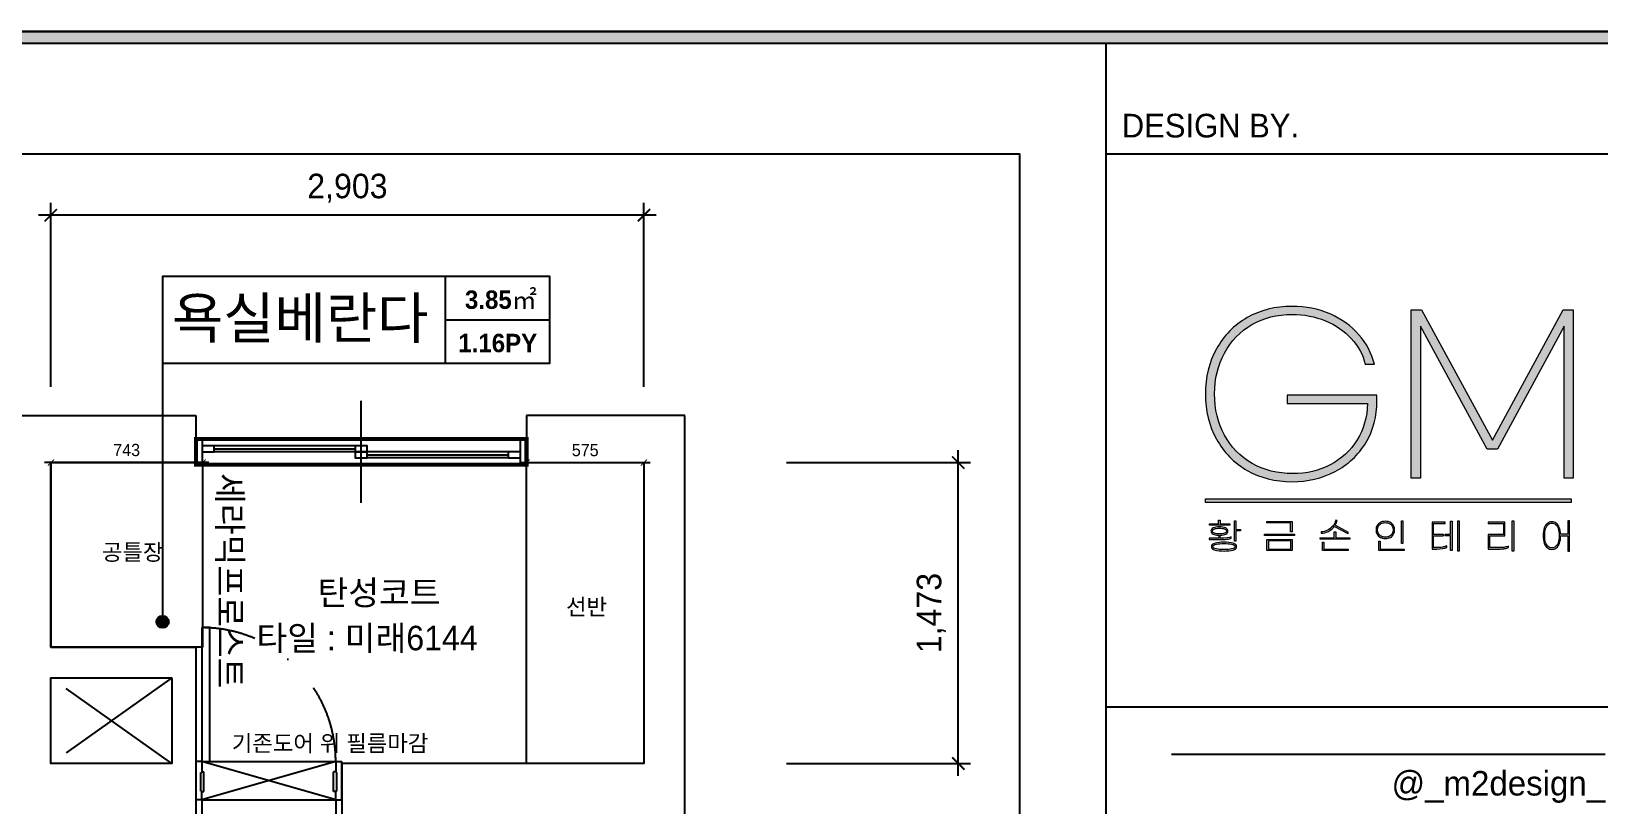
# Model space of a CAD drawing. Header units: millimetres. Extents: x 236955 to 308542, y 30900 to 88969.
# Drawn here: x 273820 to 281489, y 71565 to 75350 of the extents above; entities that cross this region are included whole.
import ezdxf
from ezdxf.enums import TextEntityAlignment as Align

# ---------------------------------------------------------------- set-up
doc = ezdxf.new("R2010")
doc.units = ezdxf.units.MM
doc.header["$LTSCALE"] = 100
doc.header["$PDMODE"] = 3
for name, pattern in [('DASHDOT', [25.4, 12.7, -6.35, 0, -6.35]), ('DASHEDX2', [1.5, 1, -0.5]), ('DIVIDE', [31.75, 12.7, -6.35, 0, -6.35, 0, -6.35])]:
    doc.linetypes.add(name, pattern=pattern)
doc.layers.get('DEFPOINTS').update_dxf_attribs({"color": 248})
for name, color, linetype in [('0-ELC TEXT', 7, 'Continuous'), ('03-TEXT', 3, 'Continuous'), ('07-DIM WAL', 5, 'Continuous'), ('_U+B808_U+C774_U+C5B4 2', 7, 'Continuous'), ('BATH', 4, 'Continuous'), ('CO-BATH', 6, 'Continuous'), ('F-DOOR', 6, 'Continuous'), ('F-OPEN', 1, 'DIVIDE'), ('F-WALL1', 2, 'Continuous'), ('F-WIN', 4, 'Continuous'), ('FORM(YOURNAME)-1', 1, 'Continuous'), ('FORM(YOURNAME)-11', 1, 'Continuous'), ('설비', 140, 'Continuous')]:
    doc.layers.add(name, color=color, linetype=linetype)
doc.styles.add('HY 울릉도 L', font='')
doc.styles.add('YOURNAME', font='HY울릉도M.TTF')
doc.styles.add('넥슨고딕', font='NEXONLv1GothicBold.ttf')
doc.styles.add('코레일둥고', font='Korail_Round_Gothic_Medium.ttf')
doc.styles.get('HY 울릉도 L').set_extended_font_data('HY울릉도L')
doc.dimstyles.new('30', dxfattribs={"dimscale": 30, "dimtxt": 2, "dimasz": 1, "dimexe": 1, "dimexo": 1, "dimgap": 1, "dimtad": 1, "dimdec": 0, "dimrnd": 0.05, "dimdsep": 46, "dimlunit": 6, "dimtxsty": 'HY 울릉도 L', "dimblk": 'ARCHTICK', "dimcen": 2.5, "dimdle": 1, "dimclrd": 133, "dimclre": 133, "dimclrt": 30, "dimadec": 0, "dimazin": 0, "dimtfac": 1, "dimtdec": 0, "dimtix": 1, "dimtmove": 2, "dimatfit": 3, "dimldrblk": 'ARCHTICK', "dimfxl": 1, "dimlwd": -1, "dimlwe": -1, "dimarcsym": 0})
doc.dimstyles.new('60', dxfattribs={"dimscale": 60, "dimtxt": 2, "dimasz": 1, "dimexe": 1, "dimexo": 1, "dimgap": 1, "dimtad": 1, "dimdec": 0, "dimrnd": 0.05, "dimdsep": 46, "dimlunit": 6, "dimtxsty": 'HY 울릉도 L', "dimblk": 'ARCHTICK', "dimcen": 2.5, "dimdle": 1, "dimclrd": 133, "dimclre": 133, "dimclrt": 30, "dimadec": 0, "dimazin": 0, "dimtfac": 1, "dimtdec": 0, "dimtix": 1, "dimtmove": 2, "dimatfit": 3, "dimldrblk": 'ARCHTICK', "dimfxl": 1, "dimlwd": -1, "dimlwe": -1, "dimarcsym": 0})

# ---------------------------------------------------------------- blocks, each defined once
blk = doc.blocks.new('block 29')
at = {"layer": '_U+B808_U+C774_U+C5B4 2'}
h = blk.add_hatch(color=35, dxfattribs=at)
h.dxf.hatch_style = 2
edge = h.paths.add_edge_path()
edge.add_spline(control_points=[(626.29, -130.32), (626.06, -130.35), (625.8, -130.36), (625.5, -130.36), (625.5, -130.36), (624.38, -130.36), (624.38, -130.36), (624.38, -130.36), (624.38, -130.21), (624.38, -130.21), (624.38, -130.21), (625.42, -130.21), (625.42, -130.21), (625.42, -130.21), (625.42, -129.89), (625.42, -129.89), (625.16, -129.88), (624.96, -129.84), (624.81, -129.76), (624.66, -129.68), (624.58, -129.57), (624.58, -129.44), (624.58, -129.3), (624.66, -129.19), (624.83, -129.1), (625, -129.02), (625.22, -128.98), (625.5, -128.98), (625.79, -128.98), (626.01, -129.02), (626.18, -129.1), (626.34, -129.19), (626.43, -129.3), (626.43, -129.44), (626.43, -129.57), (626.35, -129.68), (626.2, -129.76), (626.05, -129.84), (625.84, -129.89), (625.58, -129.89), (625.58, -129.89), (625.58, -130.21), (625.58, -130.21), (626.18, -130.2), (626.58, -130.16), (626.78, -130.07), (626.78, -130.07), (626.78, -130.22), (626.78, -130.22), (626.68, -130.27), (626.51, -130.3), (626.29, -130.32)], knot_values=[0, 0, 0, 0, 1, 1, 1, 2, 2, 2, 3, 3, 3, 4, 4, 4, 5, 5, 5, 6, 6, 6, 7, 7, 7, 8, 8, 8, 9, 9, 9, 10, 10, 10, 11, 11, 11, 12, 12, 12, 13, 13, 13, 14, 14, 14, 15, 15, 15, 16, 16, 16, 17, 17, 17, 17], degree=3, periodic=0)
h.paths.add_polyline_path([(626.62, -128.8), (624.41, -128.8), (624.41, -128.65), (625.41, -128.65), (625.41, -128.24), (625.58, -128.24), (625.58, -128.65), (626.62, -128.65)])
edge = h.paths.add_edge_path()
edge.add_spline(control_points=[(626.98, -130.76), (627.24, -130.83), (627.37, -130.96), (627.37, -131.13), (627.37, -131.3), (627.24, -131.42), (626.98, -131.5), (626.72, -131.57), (626.39, -131.61), (626, -131.61), (625.61, -131.61), (625.28, -131.57), (625.02, -131.5), (624.76, -131.42), (624.63, -131.3), (624.63, -131.13), (624.63, -130.96), (624.76, -130.83), (625.02, -130.76), (625.28, -130.68), (625.61, -130.65), (626, -130.65), (626.39, -130.65), (626.72, -130.68), (626.98, -130.76)], knot_values=[0, 0, 0, 0, 1, 1, 1, 2, 2, 2, 3, 3, 3, 4, 4, 4, 5, 5, 5, 6, 6, 6, 7, 7, 7, 8, 8, 8, 8], degree=3, periodic=0)
edge = h.paths.add_edge_path()
edge.add_spline(control_points=[(624.95, -129.67), (625.09, -129.72), (625.27, -129.75), (625.5, -129.75), (625.73, -129.75), (625.92, -129.72), (626.06, -129.67), (626.2, -129.61), (626.27, -129.53), (626.27, -129.44), (626.27, -129.34), (626.2, -129.27), (626.06, -129.21), (625.92, -129.15), (625.73, -129.13), (625.5, -129.13), (625.27, -129.13), (625.09, -129.15), (624.95, -129.21), (624.81, -129.27), (624.74, -129.34), (624.74, -129.44), (624.74, -129.53), (624.81, -129.61), (624.95, -129.67)], knot_values=[0, 0, 0, 0, 1, 1, 1, 2, 2, 2, 3, 3, 3, 4, 4, 4, 5, 5, 5, 6, 6, 6, 7, 7, 7, 8, 8, 8, 8], degree=3, periodic=0)
edge = h.paths.add_edge_path()
edge.add_spline(control_points=[(626.83, -131.38), (627.08, -131.33), (627.2, -131.25), (627.2, -131.13), (627.2, -131.01), (627.08, -130.92), (626.83, -130.87), (626.59, -130.82), (626.31, -130.79), (626, -130.79), (625.69, -130.79), (625.41, -130.82), (625.17, -130.87), (624.92, -130.92), (624.8, -131.01), (624.8, -131.13), (624.8, -131.25), (624.92, -131.33), (625.17, -131.38), (625.41, -131.44), (625.69, -131.46), (626, -131.46), (626.31, -131.46), (626.59, -131.44), (626.83, -131.38)], knot_values=[0, 0, 0, 0, 1, 1, 1, 2, 2, 2, 3, 3, 3, 4, 4, 4, 5, 5, 5, 6, 6, 6, 7, 7, 7, 8, 8, 8, 8], degree=3, periodic=0)
h.paths.add_polyline_path([(627.8, -129.28), (627.8, -129.43), (627.29, -129.43), (627.29, -130.53), (627.13, -130.53), (627.13, -128.32), (627.29, -128.32), (627.29, -129.28)])
h = blk.add_hatch(color=35, dxfattribs=at)
h.dxf.hatch_style = 2
h.paths.add_polyline_path([(633.67, -129.92), (630.41, -129.92), (630.41, -129.77), (633.67, -129.77)])
h.paths.add_polyline_path([(633.4, -129.51), (633.24, -129.51), (633.24, -128.55), (630.66, -128.55), (630.66, -128.4), (633.4, -128.4)])
h.paths.add_polyline_path([(633.41, -131.54), (630.67, -131.54), (630.67, -130.36), (633.41, -130.36)])
h.paths.add_polyline_path([(633.25, -131.39), (633.25, -130.51), (630.83, -130.51), (630.83, -131.39)])
h = blk.add_hatch(color=35, dxfattribs=at)
h.dxf.hatch_style = 2
h.paths.add_polyline_path([(639.69, -130.16), (639.69, -130.31), (636.44, -130.31), (636.44, -130.16), (637.98, -130.16), (637.98, -129.51), (638.15, -129.51), (638.15, -130.16)])
edge = h.paths.add_edge_path()
edge.add_spline(control_points=[(637.36, -129.47), (637.09, -129.61), (636.83, -129.68), (636.58, -129.68), (636.58, -129.68), (636.58, -129.53), (636.58, -129.53), (636.8, -129.52), (637.02, -129.46), (637.24, -129.35), (637.47, -129.24), (637.66, -129.08), (637.83, -128.89), (638, -128.7), (638.1, -128.49), (638.15, -128.26), (638.15, -128.26), (638.31, -128.28), (638.31, -128.28), (638.27, -128.46), (638.21, -128.63), (638.1, -128.79), (638.1, -128.79), (639.55, -129.58), (639.55, -129.58), (639.55, -129.58), (639.48, -129.71), (639.48, -129.71), (639.48, -129.71), (638.01, -128.93), (638.01, -128.93), (637.84, -129.15), (637.62, -129.33), (637.36, -129.47)], knot_values=[0, 0, 0, 0, 1, 1, 1, 2, 2, 2, 3, 3, 3, 4, 4, 4, 5, 5, 5, 6, 6, 6, 7, 7, 7, 8, 8, 8, 9, 9, 9, 10, 10, 10, 11, 11, 11, 11], degree=3, periodic=0)
h.paths.add_polyline_path([(636.86, -131.39), (639.51, -131.39), (639.51, -131.54), (636.7, -131.54), (636.7, -130.65), (636.86, -130.65)])
h = blk.add_hatch(color=35, dxfattribs=at)
h.dxf.hatch_style = 2
edge = h.paths.add_edge_path()
edge.add_spline(control_points=[(644.09, -128.5), (644.24, -128.59), (644.35, -128.7), (644.43, -128.84), (644.51, -128.98), (644.55, -129.14), (644.55, -129.31), (644.55, -129.49), (644.51, -129.65), (644.43, -129.79), (644.35, -129.93), (644.24, -130.04), (644.09, -130.13), (643.93, -130.21), (643.75, -130.25), (643.54, -130.25), (643.33, -130.25), (643.15, -130.21), (643, -130.13), (642.85, -130.04), (642.73, -129.93), (642.65, -129.79), (642.57, -129.65), (642.53, -129.49), (642.53, -129.31), (642.53, -129.14), (642.57, -128.98), (642.65, -128.84), (642.73, -128.7), (642.85, -128.59), (643, -128.5), (643.15, -128.42), (643.33, -128.38), (643.54, -128.38), (643.75, -128.38), (643.93, -128.42), (644.09, -128.5)], knot_values=[0, 0, 0, 0, 1, 1, 1, 2, 2, 2, 3, 3, 3, 4, 4, 4, 5, 5, 5, 6, 6, 6, 7, 7, 7, 8, 8, 8, 9, 9, 9, 10, 10, 10, 11, 11, 11, 12, 12, 12, 12], degree=3, periodic=0)
edge = h.paths.add_edge_path()
edge.add_spline(control_points=[(643.1, -128.62), (642.97, -128.69), (642.87, -128.78), (642.8, -128.9), (642.73, -129.02), (642.7, -129.16), (642.7, -129.31), (642.7, -129.47), (642.73, -129.61), (642.8, -129.73), (642.87, -129.85), (642.97, -129.94), (643.1, -130.01), (643.23, -130.07), (643.38, -130.11), (643.54, -130.11), (643.71, -130.11), (643.86, -130.07), (643.99, -130.01), (644.12, -129.94), (644.21, -129.85), (644.28, -129.73), (644.35, -129.61), (644.39, -129.47), (644.39, -129.31), (644.39, -129.16), (644.35, -129.02), (644.28, -128.9), (644.21, -128.78), (644.12, -128.69), (643.99, -128.62), (643.86, -128.56), (643.71, -128.52), (643.54, -128.52), (643.38, -128.52), (643.23, -128.56), (643.1, -128.62)], knot_values=[0, 0, 0, 0, 1, 1, 1, 2, 2, 2, 3, 3, 3, 4, 4, 4, 5, 5, 5, 6, 6, 6, 7, 7, 7, 8, 8, 8, 9, 9, 9, 10, 10, 10, 11, 11, 11, 12, 12, 12, 12], degree=3, periodic=0)
h.paths.add_polyline_path([(642.98, -131.39), (645.58, -131.39), (645.58, -131.54), (642.82, -131.54), (642.82, -130.53), (642.98, -130.53)])
h.paths.add_polyline_path([(645.45, -130.78), (645.29, -130.78), (645.29, -128.32), (645.45, -128.32)])
h = blk.add_hatch(color=35, dxfattribs=at)
h.dxf.hatch_style = 2
edge = h.paths.add_edge_path()
edge.add_spline(control_points=[(649.11, -131.24), (649.37, -131.24), (649.58, -131.22), (649.75, -131.19), (649.92, -131.17), (650.08, -131.12), (650.22, -131.05), (650.22, -131.05), (650.22, -131.21), (650.22, -131.21), (649.97, -131.33), (649.61, -131.39), (649.13, -131.39), (649.13, -131.39), (648.63, -131.39), (648.63, -131.39), (648.63, -131.39), (648.63, -128.48), (648.63, -128.48), (648.63, -128.48), (650.06, -128.48), (650.06, -128.48), (650.06, -128.48), (650.06, -128.63), (650.06, -128.63), (650.06, -128.63), (648.79, -128.63), (648.79, -128.63), (648.79, -128.63), (648.79, -129.81), (648.79, -129.81), (648.79, -129.81), (649.87, -129.81), (649.87, -129.81), (649.87, -129.81), (649.87, -129.96), (649.87, -129.96), (649.87, -129.96), (648.79, -129.96), (648.79, -129.96), (648.79, -129.96), (648.79, -131.24), (648.79, -131.24), (648.79, -131.24), (649.11, -131.24), (649.11, -131.24)], knot_values=[0, 0, 0, 0, 1, 1, 1, 2, 2, 2, 3, 3, 3, 4, 4, 4, 5, 5, 5, 6, 6, 6, 7, 7, 7, 8, 8, 8, 9, 9, 9, 10, 10, 10, 11, 11, 11, 12, 12, 12, 13, 13, 13, 14, 14, 14, 15, 15, 15, 15], degree=3, periodic=0)
h.paths.add_polyline_path([(650.64, -128.35), (650.8, -128.35), (650.8, -131.56), (650.64, -131.56), (650.64, -129.94), (650.06, -129.94), (650.06, -129.79), (650.64, -129.79)])
h.paths.add_polyline_path([(651.57, -128.32), (651.57, -131.62), (651.41, -131.62), (651.41, -128.32)])
h = blk.add_hatch(color=35, dxfattribs=at)
h.dxf.hatch_style = 2
edge = h.paths.add_edge_path()
edge.add_spline(control_points=[(656.55, -129.97), (656.55, -129.97), (654.9, -129.97), (654.9, -129.97), (654.9, -129.97), (654.9, -131.24), (654.9, -131.24), (654.9, -131.24), (656.08, -131.24), (656.08, -131.24), (656.23, -131.24), (656.39, -131.22), (656.55, -131.19), (656.7, -131.17), (656.83, -131.13), (656.93, -131.08), (656.93, -131.08), (656.93, -131.23), (656.93, -131.23), (656.83, -131.28), (656.71, -131.32), (656.55, -131.34), (656.4, -131.37), (656.24, -131.39), (656.08, -131.39), (656.08, -131.39), (654.74, -131.39), (654.74, -131.39), (654.74, -131.39), (654.74, -129.82), (654.74, -129.82), (654.74, -129.82), (656.39, -129.82), (656.39, -129.82), (656.39, -129.82), (656.39, -128.63), (656.39, -128.63), (656.39, -128.63), (654.73, -128.63), (654.73, -128.63), (654.73, -128.63), (654.73, -128.48), (654.73, -128.48), (654.73, -128.48), (656.55, -128.48), (656.55, -128.48), (656.55, -128.48), (656.55, -129.97), (656.55, -129.97)], knot_values=[0, 0, 0, 0, 1, 1, 1, 2, 2, 2, 3, 3, 3, 4, 4, 4, 5, 5, 5, 6, 6, 6, 7, 7, 7, 8, 8, 8, 9, 9, 9, 10, 10, 10, 11, 11, 11, 12, 12, 12, 13, 13, 13, 14, 14, 14, 15, 15, 15, 16, 16, 16, 16], degree=3, periodic=0)
h.paths.add_polyline_path([(657.51, -131.62), (657.34, -131.62), (657.34, -128.32), (657.51, -128.32)])
h = blk.add_hatch(color=35, dxfattribs=at)
h.dxf.hatch_style = 2
edge = h.paths.add_edge_path()
edge.add_spline(control_points=[(663.56, -128.32), (663.56, -128.32), (663.56, -131.62), (663.56, -131.62), (663.56, -131.62), (663.4, -131.62), (663.4, -131.62), (663.4, -131.62), (663.4, -129.94), (663.4, -129.94), (663.4, -129.94), (662.6, -129.94), (662.6, -129.94), (662.6, -130.27), (662.56, -130.54), (662.48, -130.77), (662.4, -130.99), (662.29, -131.16), (662.14, -131.27), (662, -131.38), (661.84, -131.43), (661.65, -131.43), (661.47, -131.43), (661.3, -131.38), (661.16, -131.27), (661.02, -131.16), (660.91, -130.99), (660.82, -130.76), (660.74, -130.54), (660.7, -130.26), (660.7, -129.93), (660.7, -129.6), (660.74, -129.33), (660.82, -129.1), (660.91, -128.88), (661.02, -128.71), (661.16, -128.6), (661.3, -128.49), (661.47, -128.43), (661.65, -128.43), (661.83, -128.43), (661.99, -128.48), (662.13, -128.58), (662.26, -128.68), (662.37, -128.83), (662.46, -129.04), (662.54, -129.24), (662.59, -129.5), (662.6, -129.79), (662.6, -129.79), (663.4, -129.79), (663.4, -129.79), (663.4, -129.79), (663.4, -128.32), (663.4, -128.32), (663.4, -128.32), (663.56, -128.32), (663.56, -128.32)], knot_values=[0, 0, 0, 0, 1, 1, 1, 2, 2, 2, 3, 3, 3, 4, 4, 4, 5, 5, 5, 6, 6, 6, 7, 7, 7, 8, 8, 8, 9, 9, 9, 10, 10, 10, 11, 11, 11, 12, 12, 12, 13, 13, 13, 14, 14, 14, 15, 15, 15, 16, 16, 16, 17, 17, 17, 18, 18, 18, 19, 19, 19, 19], degree=3, periodic=0)
edge = h.paths.add_edge_path()
edge.add_spline(control_points=[(662.06, -131.13), (662.18, -131.03), (662.27, -130.88), (662.34, -130.68), (662.4, -130.48), (662.44, -130.23), (662.44, -129.93), (662.44, -129.64), (662.4, -129.39), (662.34, -129.19), (662.27, -128.98), (662.18, -128.83), (662.06, -128.73), (661.94, -128.63), (661.8, -128.58), (661.65, -128.58), (661.5, -128.58), (661.37, -128.63), (661.25, -128.73), (661.13, -128.83), (661.04, -128.98), (660.97, -129.19), (660.9, -129.39), (660.87, -129.64), (660.87, -129.93), (660.87, -130.23), (660.9, -130.48), (660.97, -130.68), (661.04, -130.88), (661.13, -131.03), (661.25, -131.13), (661.37, -131.23), (661.5, -131.28), (661.65, -131.28), (661.8, -131.28), (661.94, -131.23), (662.06, -131.13)], knot_values=[0, 0, 0, 0, 1, 1, 1, 2, 2, 2, 3, 3, 3, 4, 4, 4, 5, 5, 5, 6, 6, 6, 7, 7, 7, 8, 8, 8, 9, 9, 9, 10, 10, 10, 11, 11, 11, 12, 12, 12, 12], degree=3, periodic=0)
at = {"layer": '_U+B808_U+C774_U+C5B4 2', "lineweight": 0}
for points in [[(626.62, -128.8), (624.41, -128.8), (624.41, -128.65), (625.41, -128.65), (625.41, -128.24), (625.58, -128.24), (625.58, -128.65), (626.62, -128.65), (626.62, -128.8)], [(627.8, -129.28), (627.8, -129.43), (627.29, -129.43), (627.29, -130.53), (627.13, -130.53), (627.13, -128.32), (627.29, -128.32), (627.29, -129.28), (627.8, -129.28)], [(633.4, -129.51), (633.24, -129.51), (633.24, -128.55), (630.66, -128.55), (630.66, -128.4), (633.4, -128.4), (633.4, -129.51)], [(639.69, -130.16), (639.69, -130.31), (636.44, -130.31), (636.44, -130.16), (637.98, -130.16), (637.98, -129.51), (638.15, -129.51), (638.15, -130.16), (639.69, -130.16)], [(645.45, -130.78), (645.29, -130.78), (645.29, -128.32), (645.45, -128.32), (645.45, -130.78)], [(650.64, -128.35), (650.8, -128.35), (650.8, -131.56), (650.64, -131.56), (650.64, -129.94), (650.06, -129.94), (650.06, -129.79), (650.64, -129.79), (650.64, -128.35)], [(651.57, -128.32), (651.57, -131.62), (651.41, -131.62), (651.41, -128.32), (651.57, -128.32)], [(657.51, -131.62), (657.34, -131.62), (657.34, -128.32), (657.51, -128.32), (657.51, -131.62)], [(633.67, -129.92), (630.41, -129.92), (630.41, -129.77), (633.67, -129.77), (633.67, -129.92)], [(633.41, -131.54), (630.67, -131.54), (630.67, -130.36), (633.41, -130.36), (633.41, -131.54)], [(633.25, -131.39), (633.25, -130.51), (630.83, -130.51), (630.83, -131.39), (633.25, -131.39)], [(636.86, -131.39), (639.51, -131.39), (639.51, -131.54), (636.7, -131.54), (636.7, -130.65), (636.86, -130.65), (636.86, -131.39)], [(642.98, -131.39), (645.58, -131.39), (645.58, -131.54), (642.82, -131.54), (642.82, -130.53), (642.98, -130.53), (642.98, -131.39)]]:
    blk.add_lwpolyline(points, dxfattribs=at)
for points, knots in [([(626.29, -130.32), (626.06, -130.35), (625.8, -130.36), (625.5, -130.36), (625.5, -130.36), (624.38, -130.36), (624.38, -130.36), (624.38, -130.36), (624.38, -130.21), (624.38, -130.21), (624.38, -130.21), (625.42, -130.21), (625.42, -130.21), (625.42, -130.21), (625.42, -129.89), (625.42, -129.89), (625.16, -129.88), (624.96, -129.84), (624.81, -129.76), (624.66, -129.68), (624.58, -129.57), (624.58, -129.44), (624.58, -129.3), (624.66, -129.19), (624.83, -129.1), (625, -129.02), (625.22, -128.98), (625.5, -128.98), (625.79, -128.98), (626.01, -129.02), (626.18, -129.1), (626.34, -129.19), (626.43, -129.3), (626.43, -129.44), (626.43, -129.57), (626.35, -129.68), (626.2, -129.76), (626.05, -129.84), (625.84, -129.89), (625.58, -129.89), (625.58, -129.89), (625.58, -130.21), (625.58, -130.21), (626.18, -130.2), (626.58, -130.16), (626.78, -130.07), (626.78, -130.07), (626.78, -130.22), (626.78, -130.22), (626.68, -130.27), (626.51, -130.3), (626.29, -130.32)], [0, 0, 0, 0, 1, 1, 1, 2, 2, 2, 3, 3, 3, 4, 4, 4, 5, 5, 5, 6, 6, 6, 7, 7, 7, 8, 8, 8, 9, 9, 9, 10, 10, 10, 11, 11, 11, 12, 12, 12, 13, 13, 13, 14, 14, 14, 15, 15, 15, 16, 16, 16, 17, 17, 17, 17]), ([(624.95, -129.67), (625.09, -129.72), (625.27, -129.75), (625.5, -129.75), (625.73, -129.75), (625.92, -129.72), (626.06, -129.67), (626.2, -129.61), (626.27, -129.53), (626.27, -129.44), (626.27, -129.34), (626.2, -129.27), (626.06, -129.21), (625.92, -129.15), (625.73, -129.13), (625.5, -129.13), (625.27, -129.13), (625.09, -129.15), (624.95, -129.21), (624.81, -129.27), (624.74, -129.34), (624.74, -129.44), (624.74, -129.53), (624.81, -129.61), (624.95, -129.67)], [0, 0, 0, 0, 1, 1, 1, 2, 2, 2, 3, 3, 3, 4, 4, 4, 5, 5, 5, 6, 6, 6, 7, 7, 7, 8, 8, 8, 8]), ([(637.36, -129.47), (637.09, -129.61), (636.83, -129.68), (636.58, -129.68), (636.58, -129.68), (636.58, -129.53), (636.58, -129.53), (636.8, -129.52), (637.02, -129.46), (637.24, -129.35), (637.47, -129.24), (637.66, -129.08), (637.83, -128.89), (638, -128.7), (638.1, -128.49), (638.15, -128.26), (638.15, -128.26), (638.31, -128.28), (638.31, -128.28), (638.27, -128.46), (638.21, -128.63), (638.1, -128.79), (638.1, -128.79), (639.55, -129.58), (639.55, -129.58), (639.55, -129.58), (639.48, -129.71), (639.48, -129.71), (639.48, -129.71), (638.01, -128.93), (638.01, -128.93), (637.84, -129.15), (637.62, -129.33), (637.36, -129.47)], [0, 0, 0, 0, 1, 1, 1, 2, 2, 2, 3, 3, 3, 4, 4, 4, 5, 5, 5, 6, 6, 6, 7, 7, 7, 8, 8, 8, 9, 9, 9, 10, 10, 10, 11, 11, 11, 11]), ([(644.09, -128.5), (644.24, -128.59), (644.35, -128.7), (644.43, -128.84), (644.51, -128.98), (644.55, -129.14), (644.55, -129.31), (644.55, -129.49), (644.51, -129.65), (644.43, -129.79), (644.35, -129.93), (644.24, -130.04), (644.09, -130.13), (643.93, -130.21), (643.75, -130.25), (643.54, -130.25), (643.33, -130.25), (643.15, -130.21), (643, -130.13), (642.85, -130.04), (642.73, -129.93), (642.65, -129.79), (642.57, -129.65), (642.53, -129.49), (642.53, -129.31), (642.53, -129.14), (642.57, -128.98), (642.65, -128.84), (642.73, -128.7), (642.85, -128.59), (643, -128.5), (643.15, -128.42), (643.33, -128.38), (643.54, -128.38), (643.75, -128.38), (643.93, -128.42), (644.09, -128.5)], [0, 0, 0, 0, 1, 1, 1, 2, 2, 2, 3, 3, 3, 4, 4, 4, 5, 5, 5, 6, 6, 6, 7, 7, 7, 8, 8, 8, 9, 9, 9, 10, 10, 10, 11, 11, 11, 12, 12, 12, 12]), ([(643.1, -128.62), (642.97, -128.69), (642.87, -128.78), (642.8, -128.9), (642.73, -129.02), (642.7, -129.16), (642.7, -129.31), (642.7, -129.47), (642.73, -129.61), (642.8, -129.73), (642.87, -129.85), (642.97, -129.94), (643.1, -130.01), (643.23, -130.07), (643.38, -130.11), (643.54, -130.11), (643.71, -130.11), (643.86, -130.07), (643.99, -130.01), (644.12, -129.94), (644.21, -129.85), (644.28, -129.73), (644.35, -129.61), (644.39, -129.47), (644.39, -129.31), (644.39, -129.16), (644.35, -129.02), (644.28, -128.9), (644.21, -128.78), (644.12, -128.69), (643.99, -128.62), (643.86, -128.56), (643.71, -128.52), (643.54, -128.52), (643.38, -128.52), (643.23, -128.56), (643.1, -128.62)], [0, 0, 0, 0, 1, 1, 1, 2, 2, 2, 3, 3, 3, 4, 4, 4, 5, 5, 5, 6, 6, 6, 7, 7, 7, 8, 8, 8, 9, 9, 9, 10, 10, 10, 11, 11, 11, 12, 12, 12, 12]), ([(649.11, -131.24), (649.37, -131.24), (649.58, -131.22), (649.75, -131.19), (649.92, -131.17), (650.08, -131.12), (650.22, -131.05), (650.22, -131.05), (650.22, -131.21), (650.22, -131.21), (649.97, -131.33), (649.61, -131.39), (649.13, -131.39), (649.13, -131.39), (648.63, -131.39), (648.63, -131.39), (648.63, -131.39), (648.63, -128.48), (648.63, -128.48), (648.63, -128.48), (650.06, -128.48), (650.06, -128.48), (650.06, -128.48), (650.06, -128.63), (650.06, -128.63), (650.06, -128.63), (648.79, -128.63), (648.79, -128.63), (648.79, -128.63), (648.79, -129.81), (648.79, -129.81), (648.79, -129.81), (649.87, -129.81), (649.87, -129.81), (649.87, -129.81), (649.87, -129.96), (649.87, -129.96), (649.87, -129.96), (648.79, -129.96), (648.79, -129.96), (648.79, -129.96), (648.79, -131.24), (648.79, -131.24), (648.79, -131.24), (649.11, -131.24), (649.11, -131.24)], [0, 0, 0, 0, 1, 1, 1, 2, 2, 2, 3, 3, 3, 4, 4, 4, 5, 5, 5, 6, 6, 6, 7, 7, 7, 8, 8, 8, 9, 9, 9, 10, 10, 10, 11, 11, 11, 12, 12, 12, 13, 13, 13, 14, 14, 14, 15, 15, 15, 15]), ([(656.55, -129.97), (656.55, -129.97), (654.9, -129.97), (654.9, -129.97), (654.9, -129.97), (654.9, -131.24), (654.9, -131.24), (654.9, -131.24), (656.08, -131.24), (656.08, -131.24), (656.23, -131.24), (656.39, -131.22), (656.55, -131.19), (656.7, -131.17), (656.83, -131.13), (656.93, -131.08), (656.93, -131.08), (656.93, -131.23), (656.93, -131.23), (656.83, -131.28), (656.71, -131.32), (656.55, -131.34), (656.4, -131.37), (656.24, -131.39), (656.08, -131.39), (656.08, -131.39), (654.74, -131.39), (654.74, -131.39), (654.74, -131.39), (654.74, -129.82), (654.74, -129.82), (654.74, -129.82), (656.39, -129.82), (656.39, -129.82), (656.39, -129.82), (656.39, -128.63), (656.39, -128.63), (656.39, -128.63), (654.73, -128.63), (654.73, -128.63), (654.73, -128.63), (654.73, -128.48), (654.73, -128.48), (654.73, -128.48), (656.55, -128.48), (656.55, -128.48), (656.55, -128.48), (656.55, -129.97), (656.55, -129.97)], [0, 0, 0, 0, 1, 1, 1, 2, 2, 2, 3, 3, 3, 4, 4, 4, 5, 5, 5, 6, 6, 6, 7, 7, 7, 8, 8, 8, 9, 9, 9, 10, 10, 10, 11, 11, 11, 12, 12, 12, 13, 13, 13, 14, 14, 14, 15, 15, 15, 16, 16, 16, 16]), ([(663.56, -128.32), (663.56, -128.32), (663.56, -131.62), (663.56, -131.62), (663.56, -131.62), (663.4, -131.62), (663.4, -131.62), (663.4, -131.62), (663.4, -129.94), (663.4, -129.94), (663.4, -129.94), (662.6, -129.94), (662.6, -129.94), (662.6, -130.27), (662.56, -130.54), (662.48, -130.77), (662.4, -130.99), (662.29, -131.16), (662.14, -131.27), (662, -131.38), (661.84, -131.43), (661.65, -131.43), (661.47, -131.43), (661.3, -131.38), (661.16, -131.27), (661.02, -131.16), (660.91, -130.99), (660.82, -130.76), (660.74, -130.54), (660.7, -130.26), (660.7, -129.93), (660.7, -129.6), (660.74, -129.33), (660.82, -129.1), (660.91, -128.88), (661.02, -128.71), (661.16, -128.6), (661.3, -128.49), (661.47, -128.43), (661.65, -128.43), (661.83, -128.43), (661.99, -128.48), (662.13, -128.58), (662.26, -128.68), (662.37, -128.83), (662.46, -129.04), (662.54, -129.24), (662.59, -129.5), (662.6, -129.79), (662.6, -129.79), (663.4, -129.79), (663.4, -129.79), (663.4, -129.79), (663.4, -128.32), (663.4, -128.32), (663.4, -128.32), (663.56, -128.32), (663.56, -128.32)], [0, 0, 0, 0, 1, 1, 1, 2, 2, 2, 3, 3, 3, 4, 4, 4, 5, 5, 5, 6, 6, 6, 7, 7, 7, 8, 8, 8, 9, 9, 9, 10, 10, 10, 11, 11, 11, 12, 12, 12, 13, 13, 13, 14, 14, 14, 15, 15, 15, 16, 16, 16, 17, 17, 17, 18, 18, 18, 19, 19, 19, 19]), ([(662.06, -131.13), (662.18, -131.03), (662.27, -130.88), (662.34, -130.68), (662.4, -130.48), (662.44, -130.23), (662.44, -129.93), (662.44, -129.64), (662.4, -129.39), (662.34, -129.19), (662.27, -128.98), (662.18, -128.83), (662.06, -128.73), (661.94, -128.63), (661.8, -128.58), (661.65, -128.58), (661.5, -128.58), (661.37, -128.63), (661.25, -128.73), (661.13, -128.83), (661.04, -128.98), (660.97, -129.19), (660.9, -129.39), (660.87, -129.64), (660.87, -129.93), (660.87, -130.23), (660.9, -130.48), (660.97, -130.68), (661.04, -130.88), (661.13, -131.03), (661.25, -131.13), (661.37, -131.23), (661.5, -131.28), (661.65, -131.28), (661.8, -131.28), (661.94, -131.23), (662.06, -131.13)], [0, 0, 0, 0, 1, 1, 1, 2, 2, 2, 3, 3, 3, 4, 4, 4, 5, 5, 5, 6, 6, 6, 7, 7, 7, 8, 8, 8, 9, 9, 9, 10, 10, 10, 11, 11, 11, 12, 12, 12, 12]), ([(626.98, -130.76), (627.24, -130.83), (627.37, -130.96), (627.37, -131.13), (627.37, -131.3), (627.24, -131.42), (626.98, -131.5), (626.72, -131.57), (626.39, -131.61), (626, -131.61), (625.61, -131.61), (625.28, -131.57), (625.02, -131.5), (624.76, -131.42), (624.63, -131.3), (624.63, -131.13), (624.63, -130.96), (624.76, -130.83), (625.02, -130.76), (625.28, -130.68), (625.61, -130.65), (626, -130.65), (626.39, -130.65), (626.72, -130.68), (626.98, -130.76)], [0, 0, 0, 0, 1, 1, 1, 2, 2, 2, 3, 3, 3, 4, 4, 4, 5, 5, 5, 6, 6, 6, 7, 7, 7, 8, 8, 8, 8]), ([(626.83, -131.38), (627.08, -131.33), (627.2, -131.25), (627.2, -131.13), (627.2, -131.01), (627.08, -130.92), (626.83, -130.87), (626.59, -130.82), (626.31, -130.79), (626, -130.79), (625.69, -130.79), (625.41, -130.82), (625.17, -130.87), (624.92, -130.92), (624.8, -131.01), (624.8, -131.13), (624.8, -131.25), (624.92, -131.33), (625.17, -131.38), (625.41, -131.44), (625.69, -131.46), (626, -131.46), (626.31, -131.46), (626.59, -131.44), (626.83, -131.38)], [0, 0, 0, 0, 1, 1, 1, 2, 2, 2, 3, 3, 3, 4, 4, 4, 5, 5, 5, 6, 6, 6, 7, 7, 7, 8, 8, 8, 8])]:
    blk.add_open_spline(points, degree=3, knots=knots, dxfattribs=at)
blk = doc.blocks.new('block 30')
at = {"layer": '_U+B808_U+C774_U+C5B4 2'}
h = blk.add_hatch(color=35, dxfattribs=at)
h.dxf.hatch_style = 2
edge = h.paths.add_edge_path()
edge.add_spline(control_points=[(637.53, -105.82), (638.78, -106.37), (639.83, -107.12), (640.66, -108.08), (641.5, -109.03), (642.06, -110.11), (642.35, -111.29), (642.35, -111.29), (641.36, -111.29), (641.36, -111.29), (641.11, -110.26), (640.6, -109.33), (639.84, -108.5), (639.08, -107.68), (638.14, -107.03), (637.02, -106.57), (635.9, -106.11), (634.7, -105.88), (633.42, -105.88), (631.78, -105.88), (630.32, -106.25), (629.04, -106.99), (627.76, -107.73), (626.76, -108.76), (626.05, -110.08), (625.33, -111.4), (624.97, -112.88), (624.97, -114.53), (624.97, -116.2), (625.33, -117.69), (626.05, -119), (626.76, -120.31), (627.77, -121.34), (629.05, -122.08), (630.34, -122.82), (631.82, -123.19), (633.49, -123.19), (634.98, -123.19), (636.34, -122.87), (637.56, -122.23), (638.78, -121.59), (639.75, -120.69), (640.47, -119.53), (641.18, -118.38), (641.57, -117.05), (641.61, -115.55), (641.61, -115.55), (632.88, -115.55), (632.88, -115.55), (632.88, -115.55), (632.88, -114.65), (632.88, -114.65), (632.88, -114.65), (642.63, -114.65), (642.63, -114.65), (642.63, -114.65), (642.63, -115.25), (642.63, -115.25), (642.63, -116.97), (642.23, -118.49), (641.42, -119.84), (640.6, -121.18), (639.49, -122.22), (638.08, -122.96), (636.67, -123.7), (635.11, -124.07), (633.39, -124.07), (631.57, -124.07), (629.95, -123.66), (628.52, -122.85), (627.09, -122.03), (625.98, -120.89), (625.18, -119.44), (624.37, -117.99), (623.97, -116.36), (623.97, -114.53), (623.97, -112.71), (624.37, -111.08), (625.18, -109.63), (625.98, -108.18), (627.09, -107.04), (628.52, -106.22), (629.95, -105.41), (631.57, -105), (633.39, -105), (634.89, -105), (636.27, -105.27), (637.53, -105.82)], knot_values=[0, 0, 0, 0, 1, 1, 1, 2, 2, 2, 3, 3, 3, 4, 4, 4, 5, 5, 5, 6, 6, 6, 7, 7, 7, 8, 8, 8, 9, 9, 9, 10, 10, 10, 11, 11, 11, 12, 12, 12, 13, 13, 13, 14, 14, 14, 15, 15, 15, 16, 16, 16, 17, 17, 17, 18, 18, 18, 19, 19, 19, 20, 20, 20, 21, 21, 21, 22, 22, 22, 23, 23, 23, 24, 24, 24, 25, 25, 25, 26, 26, 26, 27, 27, 27, 28, 28, 28, 29, 29, 29, 29], degree=3, periodic=0)
h = blk.add_hatch(color=35, dxfattribs=at)
h.dxf.hatch_style = 2
h.paths.add_polyline_path([(646.36, -105.39), (647.49, -105.39), (655.18, -119.56), (662.86, -105.39), (663.97, -105.39), (663.97, -123.68), (662.98, -123.68), (662.98, -107.17), (655.73, -120.53), (654.6, -120.53), (647.35, -107.17), (647.35, -123.68), (646.36, -123.68)])
at = {"layer": '_U+B808_U+C774_U+C5B4 2', "lineweight": 0}
blk.add_lwpolyline([(646.36, -105.39), (647.49, -105.39), (655.18, -119.56), (662.86, -105.39), (663.97, -105.39), (663.97, -123.68), (662.98, -123.68), (662.98, -107.17), (655.73, -120.53), (654.6, -120.53), (647.35, -107.17), (647.35, -123.68), (646.36, -123.68), (646.36, -105.39)], dxfattribs=at)
blk.add_open_spline([(637.53, -105.82), (638.78, -106.37), (639.83, -107.12), (640.66, -108.08), (641.5, -109.03), (642.06, -110.11), (642.35, -111.29), (642.35, -111.29), (641.36, -111.29), (641.36, -111.29), (641.11, -110.26), (640.6, -109.33), (639.84, -108.5), (639.08, -107.68), (638.14, -107.03), (637.02, -106.57), (635.9, -106.11), (634.7, -105.88), (633.42, -105.88), (631.78, -105.88), (630.32, -106.25), (629.04, -106.99), (627.76, -107.73), (626.76, -108.76), (626.05, -110.08), (625.33, -111.4), (624.97, -112.88), (624.97, -114.53), (624.97, -116.2), (625.33, -117.69), (626.05, -119), (626.76, -120.31), (627.77, -121.34), (629.05, -122.08), (630.34, -122.82), (631.82, -123.19), (633.49, -123.19), (634.98, -123.19), (636.34, -122.87), (637.56, -122.23), (638.78, -121.59), (639.75, -120.69), (640.47, -119.53), (641.18, -118.38), (641.57, -117.05), (641.61, -115.55), (641.61, -115.55), (632.88, -115.55), (632.88, -115.55), (632.88, -115.55), (632.88, -114.65), (632.88, -114.65), (632.88, -114.65), (642.63, -114.65), (642.63, -114.65), (642.63, -114.65), (642.63, -115.25), (642.63, -115.25), (642.63, -116.97), (642.23, -118.49), (641.42, -119.84), (640.6, -121.18), (639.49, -122.22), (638.08, -122.96), (636.67, -123.7), (635.11, -124.07), (633.39, -124.07), (631.57, -124.07), (629.95, -123.66), (628.52, -122.85), (627.09, -122.03), (625.98, -120.89), (625.18, -119.44), (624.37, -117.99), (623.97, -116.36), (623.97, -114.53), (623.97, -112.71), (624.37, -111.08), (625.18, -109.63), (625.98, -108.18), (627.09, -107.04), (628.52, -106.22), (629.95, -105.41), (631.57, -105), (633.39, -105), (634.89, -105), (636.27, -105.27), (637.53, -105.82)], degree=3, knots=[0, 0, 0, 0, 1, 1, 1, 2, 2, 2, 3, 3, 3, 4, 4, 4, 5, 5, 5, 6, 6, 6, 7, 7, 7, 8, 8, 8, 9, 9, 9, 10, 10, 10, 11, 11, 11, 12, 12, 12, 13, 13, 13, 14, 14, 14, 15, 15, 15, 16, 16, 16, 17, 17, 17, 18, 18, 18, 19, 19, 19, 20, 20, 20, 21, 21, 21, 22, 22, 22, 23, 23, 23, 24, 24, 24, 25, 25, 25, 26, 26, 26, 27, 27, 27, 28, 28, 28, 29, 29, 29, 29], dxfattribs=at)
blk = doc.blocks.new('block 28')
at = {"layer": '_U+B808_U+C774_U+C5B4 2'}
for name in ['block 30', 'block 29']:
    blk.add_blockref(name, (0, 0), dxfattribs=at)
blk = doc.blocks.new('block 27')
at = {"layer": '_U+B808_U+C774_U+C5B4 2'}
h = blk.add_hatch(color=35, dxfattribs=at)
h.dxf.hatch_style = 2
h.paths.add_polyline_path([(663.76, -126.35), (623.97, -126.35), (623.97, -125.94), (663.76, -125.94)])
at = {"layer": '_U+B808_U+C774_U+C5B4 2', "lineweight": 0}
blk.add_lwpolyline([(663.76, -126.35), (623.97, -126.35), (623.97, -125.94), (663.76, -125.94), (663.76, -126.35)], dxfattribs=at)
at = {"layer": '_U+B808_U+C774_U+C5B4 2'}
blk.add_blockref('block 28', (0, 0), dxfattribs=at)
blk = doc.blocks.new('FORM-ELEVATION')
at = {"layer": 'FORM(YOURNAME)-11'}
h = blk.add_hatch(color=256, dxfattribs=at)
h.dxf.hatch_style = 1
h.paths.add_polyline_path([(-10309, 35708), (71691, 35708), (71691, 35508), (-10309, 35508)])
h.paths.add_polyline_path([(-10309, -21492), (71691, -21492), (71691, -21692), (-10309, -21692)])
at = {"layer": 'DEFPOINTS', "color": 158}
for p, q in [((62481, 35508), (62481, -21492)), ((62481, 33708), (71691, 33708)), ((62481, 24686), (71691, 24686))]:
    blk.add_line(p, q, dxfattribs=at)
for points in [[(-10309, -21692), (71691, -21692), (71691, 35708), (-10309, 35708)], [(-8309, 33708), (61071, 33708), (61071, -19692), (-8309, -19692)]]:
    blk.add_lwpolyline(points, close=True, dxfattribs=at)
at = {"layer": 'FORM(YOURNAME)-11', "color": 251}
blk.add_line((63550, 23916), (70622, 23916), dxfattribs=at)
at = {"layer": 'FORM(YOURNAME)-11'}
blk.add_lwpolyline([(-10309, 35708), (71691, 35708), (71691, 35508), (-10309, 35508)], close=True, dxfattribs=at)
at = {"layer": '_U+B808_U+C774_U+C5B4 2', "xscale": 150, "yscale": 150, "zscale": 150}
blk.add_blockref('block 27', (-29494, 46972), dxfattribs=at)
at = {"layer": 'FORM(YOURNAME)-11', "color": 14, "style": 'YOURNAME'}
blk.add_text('DESIGN BY.', height=386.1, dxfattribs=at).set_placement((62739, 34170), align=Align.MIDDLE_LEFT)
at = {"layer": 'FORM(YOURNAME)-11', "color": 14, "style": 'YOURNAME', "width": 1.03}
blk.add_text('@_m2design_', height=400, dxfattribs=at).set_placement((70622, 23242), align=Align.RIGHT)
at = {"layer": 'FORM(YOURNAME)-11', "color": 3, "style": 'YOURNAME'}
for tag, height, p in [('1', 450, (71041, -1219)), ('2', 450, (71041, -1863)), ('3', 450, (71041, -3150)), ('4', 450, (71041, -5081)), ('5', 515, (71041, -7398)), ('6', 515, (71041, -9650)), ('7', 515, (71041, -11903)), ('8', 515, (71041, -14155)), ('9', 515, (71041, -16408)), ('10', 515, (66791, -18596)), ('11', 515, (71041, -18660)), ('12', 515, (66791, -20848)), ('13', 515, (71041, -20848))]:
    blk.add_attdef(tag, text='', height=height, dxfattribs=at).set_placement(p, align=Align.MIDDLE_RIGHT)
blk = doc.blocks.new('flooor')
at = {"layer": 'F-DOOR', "color": 1, "linetype": 'DASHDOT', "ltscale": 0.3}
blk.add_arc((274654.6, 71776.5), 655.2, 0, 90, dxfattribs=at)
at = {"layer": 'F-OPEN', "ltscale": 0.5}
for p, q in [((274508.1, 71766.5), (273915.6, 72186.5)), ((274508.1, 72186.5), (273915.6, 71766.5))]:
    blk.add_line(p, q, dxfattribs=at)
at = {"layer": 'F-WALL1'}
for p, q in [((272999.6, 73470.5), (274625.6, 73470.5)), ((274625.6, 73470.5), (274625.6, 73239.5)), ((277018.1, 73470.5), (276243.1, 73470.5)), ((276243.1, 73470.5), (276243.1, 73239.5)), ((277018.1, 60009.5), (277018.1, 73470.5)), ((274625.6, 73239.5), (273915.6, 73239.5)), ((273915.6, 73239.5), (273915.6, 72336.5)), ((276243.1, 73239.5), (276818.1, 73239.5)), ((276818.1, 73239.5), (276818.1, 71766.5)), ((273915.6, 72336.5), (274624.6, 72336.5)), ((274624.6, 72336.5), (274624.6, 71451.5)), ((275339.6, 71766.5), (275339.6, 71451.5)), ((276818.1, 71766.5), (275339.6, 71766.5))]:
    blk.add_line(p, q, dxfattribs=at)
blk.add_lwpolyline([(274508.1, 72186.5), (274508.1, 71766.5), (273915.6, 71766.5), (273915.6, 72186.5)], close=True, dxfattribs=at)
at = {"layer": 'F-WIN'}
for p, q in [((275434.4, 73042), (275434.4, 73542)), ((276243.1, 73354.5), (274625.6, 73354.5)), ((274625.6, 73354.5), (274625.6, 73229.5)), ((274655.6, 73354.5), (274655.6, 73229.5)), ((275404.4, 73322), (274715.6, 73322)), ((276213.1, 73229.5), (276213.1, 73354.5)), ((276243.1, 73229.5), (276243.1, 73354.5)), ((274715.6, 73307), (275404.4, 73307)), ((275404.4, 73292), (274715.6, 73292)), ((276153.1, 73292), (275464.4, 73292)), ((275464.4, 73277), (276153.1, 73277)), ((276153.1, 73262), (275464.4, 73262)), ((274625.6, 73229.5), (276243.1, 73229.5)), ((274654.6, 71776.5), (274624.6, 71776.5)), ((274649.5, 71723.5), (274654.6, 71723.5)), ((274649.6, 71632), (274649.5, 71723.5)), ((274654.4, 71776.5), (275309.6, 71776.5)), ((274654.4, 71776.5), (274654.4, 71723.5)), ((275309.6, 71589), (274654.6, 71776.5)), ((275309.6, 71776.5), (274654.6, 71589)), ((274654.6, 71726.5), (274664.6, 71726.5)), ((274664.6, 71629), (274664.6, 71726.5)), ((275299.6, 71629), (275299.6, 71726.5)), ((275309.6, 71726.5), (275299.6, 71726.5)), ((275309.6, 71776.5), (275339.6, 71776.5)), ((275314.7, 71723.5), (275309.6, 71723.5)), ((275309.8, 71776.5), (275309.8, 71723.5)), ((275314.6, 71632), (275314.7, 71723.5)), ((275339.6, 71589), (275339.6, 71776.5)), ((274649.6, 71632), (274654.6, 71632)), ((274654.6, 71589), (274654.6, 71632)), ((274654.6, 71629), (274664.6, 71629)), ((275309.6, 71629), (275299.6, 71629)), ((275314.6, 71632), (275309.6, 71632)), ((275309.6, 71589), (275309.6, 71632)), ((274654.6, 71589), (274624.6, 71589)), ((274654.6, 71589), (275309.6, 71589)), ((275309.6, 71589), (275339.6, 71589))]:
    blk.add_line(p, q, dxfattribs=at)
for points in [[(274655.6, 73322), (274655.6, 73292), (274715.6, 73292), (274715.6, 73322)], [(275404.4, 73322), (275404.4, 73292), (275464.4, 73292), (275464.4, 73322)], [(275404.4, 73292), (275404.4, 73262), (275464.4, 73262), (275464.4, 73292)], [(276153.1, 73292), (276153.1, 73262), (276213.1, 73262), (276213.1, 73292)], [(274654.4, 72431.7), (274654.4, 71776.5), (274694.4, 71776.5), (274694.4, 72431.7)]]:
    blk.add_lwpolyline(points, close=True, dxfattribs=at)
blk = doc.blocks.new('_ArchTick')
at = {"color": 0, "linetype": 'ByBlock', "const_width": 0.15}
blk.add_lwpolyline([(-0.5, -0.5), (0.5, 0.5)], dxfattribs=at)
blk = doc.blocks.new('*D69')
at = {"layer": '07-DIM WAL', "color": 133}
for p, q in [((277515.9, 73239.5), (278415.9, 73239.5)), ((278355.9, 71706.5), (278355.9, 73299.5)), ((277515.9, 71766.5), (278415.9, 71766.5))]:
    blk.add_line(p, q, dxfattribs=at)
at = {"layer": 'DEFPOINTS', "color": 0}
for p in [(277455.9, 73239.5), (278355.9, 73239.5), (277455.9, 71766.5)]:
    blk.add_point(p, dxfattribs=at)
at = {"layer": '07-DIM WAL', "color": 133, "xscale": 60, "yscale": 60, "zscale": 60}
for p, rotation in [((278355.9, 73239.5), 90), ((278355.9, 71766.5), 270)]:
    blk.add_blockref('_ArchTick', p, dxfattribs=dict(at, rotation=rotation))
at = {"layer": '07-DIM WAL', "color": 30, "insert": (278223.9, 72503), "char_height": 120, "attachment_point": 5, "rotation": 90, "style": 'HY 울릉도 L'}
blk.add_mtext('1,473', dxfattribs=at)
blk = doc.blocks.new('*D70')
at = {"layer": '07-DIM WAL', "color": 133}
for p, q in [((273915.6, 73610), (273915.6, 74510)), ((276818.1, 73610), (276818.1, 74510)), ((276878.1, 74450), (273855.6, 74450))]:
    blk.add_line(p, q, dxfattribs=at)
at = {"layer": 'DEFPOINTS', "color": 0}
for p in [(273915.6, 74450), (273915.6, 73550), (276818.1, 73550)]:
    blk.add_point(p, dxfattribs=at)
at = {"layer": '07-DIM WAL', "color": 133, "xscale": 60, "yscale": 60, "zscale": 60, "rotation": 180}
blk.add_blockref('_ArchTick', (273915.6, 74450), dxfattribs=at)
at = {"layer": '07-DIM WAL', "color": 133, "xscale": 60, "yscale": 60, "zscale": 60}
blk.add_blockref('_ArchTick', (276818.1, 74450), dxfattribs=at)
at = {"layer": '07-DIM WAL', "color": 30, "insert": (275366.9, 74582), "char_height": 120, "attachment_point": 5, "style": 'HY 울릉도 L'}
blk.add_mtext('2,903', dxfattribs=at)
blk = doc.blocks.new('*D108')
at = {"layer": '07-DIM WAL', "color": 133}
blk.add_line((276213.1, 73239.5), (276848.1, 73239.5), dxfattribs=at)
at = {"layer": 'DEFPOINTS', "color": 0}
for p in [(276243.1, 73239.5), (276818.1, 73239.5), (276818.1, 73239.5)]:
    blk.add_point(p, dxfattribs=at)
at = {"layer": '07-DIM WAL', "color": 133, "xscale": 30, "yscale": 30, "zscale": 30, "rotation": 180}
blk.add_blockref('_ArchTick', (276243.1, 73239.5), dxfattribs=at)
at = {"layer": '07-DIM WAL', "color": 133, "xscale": 30, "yscale": 30, "zscale": 30}
blk.add_blockref('_ArchTick', (276818.1, 73239.5), dxfattribs=at)
at = {"layer": '07-DIM WAL', "color": 30, "insert": (276530.6, 73300.2), "char_height": 60, "attachment_point": 5, "style": 'HY 울릉도 L'}
blk.add_mtext('575', dxfattribs=at)
blk = doc.blocks.new('*D109')
at = {"layer": '07-DIM WAL', "color": 133}
blk.add_line((274688.1, 73239.5), (273885.6, 73239.5), dxfattribs=at)
at = {"layer": 'DEFPOINTS', "color": 0}
for p in [(273915.6, 73239.5), (273915.6, 73239.5), (274658.1, 73239.5)]:
    blk.add_point(p, dxfattribs=at)
at = {"layer": '07-DIM WAL', "color": 133, "xscale": 30, "yscale": 30, "zscale": 30, "rotation": 180}
blk.add_blockref('_ArchTick', (273915.6, 73239.5), dxfattribs=at)
at = {"layer": '07-DIM WAL', "color": 133, "xscale": 30, "yscale": 30, "zscale": 30}
blk.add_blockref('_ArchTick', (274658.1, 73239.5), dxfattribs=at)
at = {"layer": '07-DIM WAL', "color": 30, "insert": (274286.9, 73300.8), "char_height": 60, "attachment_point": 5, "style": 'HY 울릉도 L'}
blk.add_mtext('743', dxfattribs=at)

msp = doc.modelspace()

# ---------------------------------------------------------------- hatches: boundary and pattern name
at = {"layer": '0-ELC TEXT'}
h = msp.add_hatch(color=256, dxfattribs=at)
h.dxf.hatch_style = 1
edge = h.paths.add_edge_path()
edge.add_arc((274462.4, 72460.2), 30, 180, 540)

# ---------------------------------------------------------------- linework, layer by layer
for p, q in [((275847.1, 73725.5), (275847.1, 74150)), ((275847.1, 73937.7), (276356.7, 73937.7)), ((274462.4, 73725.5), (274462.4, 72453.2))]:
    msp.add_line(p, q, dxfattribs=at)
msp.add_lwpolyline([(274462.4, 73725.5), (276356.7, 73725.5), (276356.7, 74150), (274462.4, 74150)], close=True, dxfattribs=at)
msp.add_circle((274462.4, 72460.2), 30, dxfattribs=at)
at = {"layer": 'BATH'}
for p, q in [((274654.6, 71589), (274654.6, 71420.5)), ((275309.6, 71589), (275309.6, 71420.5))]:
    msp.add_line(p, q, dxfattribs=at)
at = {"layer": 'CO-BATH'}
for points in [[(273915.6, 73239.5), (274658.1, 73239.5), (274658.1, 72336.5), (273915.6, 72336.5)], [(276243.1, 73239.5), (276818.1, 73239.5), (276818.1, 71766.5), (276243.1, 71766.5)]]:
    msp.add_lwpolyline(points, close=True, dxfattribs=at)
at = {"layer": '설비', "color": 140, "const_width": 20}
msp.add_lwpolyline([(274625.6, 73354.5), (276243.1, 73354.5), (276243.1, 73229.5), (274625.6, 73229.5)], close=True, dxfattribs=at)

# ---------------------------------------------------------------- block references
msp.add_blockref('flooor', (0, 0))
at = {"layer": 'FORM(YOURNAME)-1', "xscale": 0.3, "yscale": 0.3, "zscale": 0.3}
msp.add_blockref('FORM-ELEVATION', (260334.4, 64637.5), dxfattribs=at)

# ---------------------------------------------------------------- texts
at = {"layer": '0-ELC TEXT', "color": 7, "linetype": 'DASHEDX2', "style": '코레일둥고'}
for s, p in [('공틀장', (274165.8, 72761.3)), ('선반', (276436.6, 72493.6)), ('기존도어 위 필름마감', (274801.2, 71825.9))]:
    msp.add_text(s, height=80, dxfattribs=at).set_placement(p)
at = {"layer": '0-ELC TEXT', "style": '코레일둥고'}
msp.add_text('탄성코트', height=120, dxfattribs=at).set_placement((275220.6, 72542.9))
at = {"layer": '03-TEXT'}
for s, height, style, p in [('3.85㎡', 90, '넥슨고딕', (276117.9, 73991.8)), ('욕실베란다', 200, '코레일둥고', (275136.1, 73846.9)), ('1.16PY', 90, '넥슨고딕', (276102.5, 73779.6))]:
    msp.add_text(s, height=height, dxfattribs=dict(at, style=style)).set_placement(p, align=Align.CENTER)
at = {"layer": '설비', "color": 140, "style": '코레일둥고'}
msp.add_text('세라믹프로스트', height=120, rotation=270, dxfattribs=at).set_placement((274731.4, 73188))
msp.add_text('타일 : 미래6144', height=120, dxfattribs=at).set_placement((274921.8, 72320.8))

# ---------------------------------------------------------------- dimensions: what is measured, and where the dimension line sits
at = {"layer": '07-DIM WAL'}
for base, p1, p2, dimstyle, picture, middle in [((273915.6136201, 74450), (276818.1136201, 73550), (273915.6136201, 73550), '60', '*D70', (275366.8636201, 74581.9674355)), ((273915.6136201, 73239.5), (274658.1136201, 73239.5), (273915.6136201, 73239.5), '30', '*D109', (274286.8636201, 73300.8432836)), ((276818.1, 73239.5), (276243.1, 73239.5), (276818.1, 73239.5), '30', '*D108', (276530.6, 73300.2))]:
    dim = msp.add_linear_dim(base=base, p1=p1, p2=p2, dimstyle=dimstyle, dxfattribs=at)
    dim.commit()
    dim.dimension.update_dxf_attribs({"geometry": picture, "text_midpoint": middle})
dim = msp.add_linear_dim(base=(278355.9, 73239.5), p1=(277455.9, 71766.5), p2=(277455.9, 73239.5), angle=90, dimstyle='60', dxfattribs=at)
dim.commit()
dim.dimension.update_dxf_attribs({"geometry": '*D69', "text_midpoint": (278223.9, 72503)})

doc.saveas('drawing.dxf')
